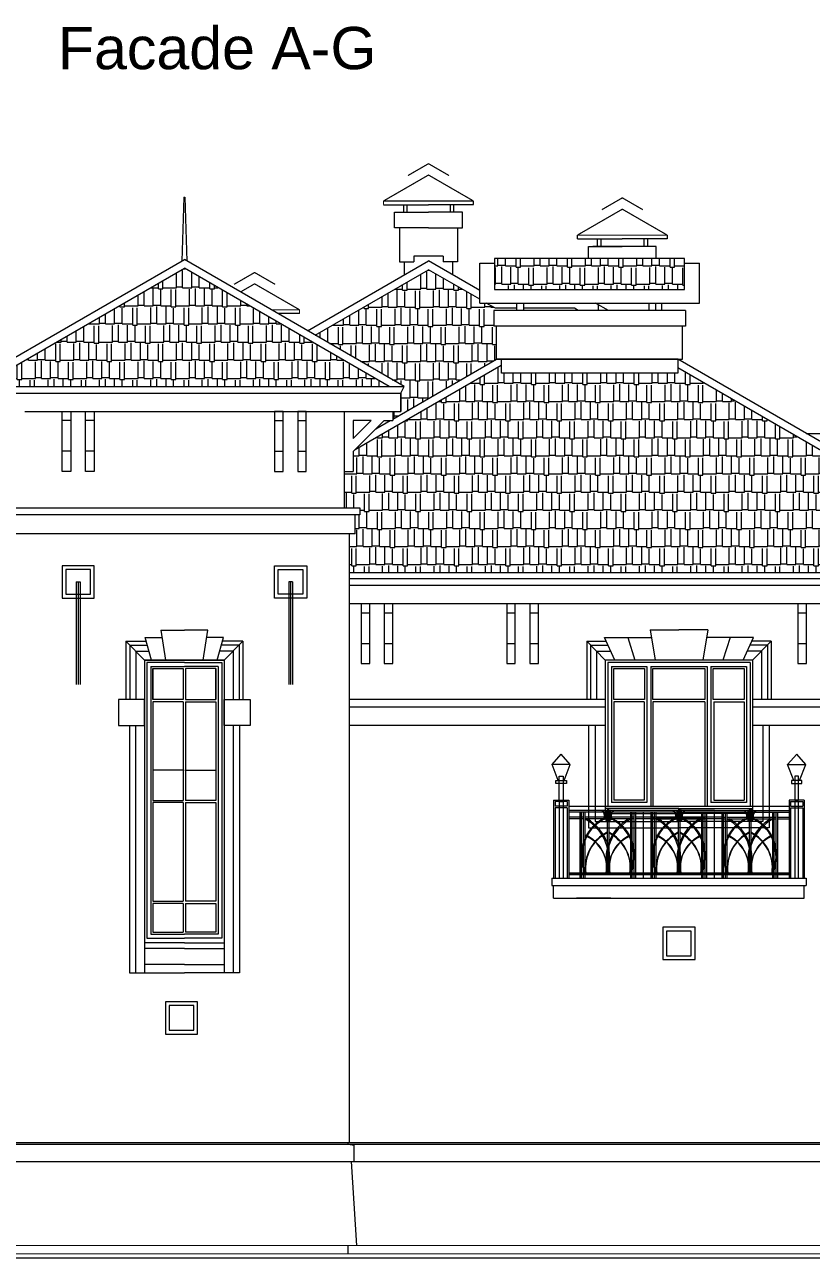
# Model space of a CAD drawing. Header units: millimetres. Extents: x 74752 to 193506, y -83124 to -13126.
# Drawn here: x 147233 to 157649, y -29685 to -13351 of the extents above; entities that cross this region are included whole.
import ezdxf

# ---------------------------------------------------------------- set-up
doc = ezdxf.new("R2010")
doc.units = ezdxf.units.MM
doc.layers.add('txt', color=250, linetype='Continuous')
doc.layers.add('wall', color=5, linetype='Continuous')
doc.styles.get("Standard").update_dxf_attribs({"font": 'arial.ttf'})

msp = doc.modelspace()

# ---------------------------------------------------------------- hatches: boundary and pattern name
at = {"layer": 'wall', "linetype": 'Continuous', "lineweight": 15, "ltscale": 0.13, "true_color": 0x8f9991}
h = msp.add_hatch(dxfattribs=at)
h.set_pattern_fill('AR-RSHKE', color=252, scale=20, style=0)
h.set_pattern_definition([(0, (-4104440.97, 860415.14), (510, 240), [120, -100, 140, -60, 180, -80]), (0, (-4104320.97, 860425.14), (510, 240), [100, -380, 80, -120]), (0, (-4104080.97, 860400.14), (510, 240), [60, -620]), (90, (-4104440.97, 860415.14), (-170, 240), [230, -730]), (90, (-4104320.97, 860415.14), (-170, 240), [225, -735]), (90, (-4104220.97, 860415.14), (-170, 240), [210, -750]), (90, (-4104080.97, 860400.14), (-170, 240), [230, -730]), (90, (-4104020.97, 860400.14), (-170, 240), [230, -730]), (90, (-4103840.97, 860415.14), (-170, 240), [220, -740])])
h.paths.add_polyline_path([(153453.1, -16856.2), (155969.1, -16856.2), (155969.1, -16445.4), (153453.1, -16445.4)])
h = msp.add_hatch(dxfattribs=at)
h.set_pattern_fill('AR-RSHKE', color=252, scale=20, style=0)
h.set_pattern_definition([(0, (-6969595.44, 1255166.4), (510, 240), [120, -100, 140, -60, 180, -80]), (0, (-6969475.44, 1255176.4), (510, 240), [100, -380, 80, -120]), (0, (-6969235.44, 1255151.4), (510, 240), [60, -620]), (90, (-6969595.44, 1255166.4), (-170, 240), [230, -730]), (90, (-6969475.44, 1255166.4), (-170, 240), [225, -735]), (90, (-6969375.44, 1255166.4), (-170, 240), [210, -750]), (90, (-6969235.44, 1255151.4), (-170, 240), [230, -730]), (90, (-6969175.44, 1255151.4), (-170, 240), [230, -730]), (90, (-6968995.44, 1255166.4), (-170, 240), [220, -740])])
h.paths.add_polyline_path([(149347.9, -16576.6), (148744.6, -16925), (146637.6, -18141.5), (152058.3, -18141.5)])
h = msp.add_hatch(dxfattribs=at)
h.set_pattern_fill('AR-RSHKE', color=252, scale=20, style=0)
h.set_pattern_definition([(0, (-6966363.35, 1255148.2), (510, 240), [120, -100, 140, -60, 180, -80]), (0, (-6966243.35, 1255158.2), (510, 240), [100, -380, 80, -120]), (0, (-6966003.35, 1255133.2), (510, 240), [60, -620]), (90, (-6966363.35, 1255148.2), (-170, 240), [230, -730]), (90, (-6966243.35, 1255148.2), (-170, 240), [225, -735]), (90, (-6966143.35, 1255148.2), (-170, 240), [210, -750]), (90, (-6966003.35, 1255133.2), (-170, 240), [230, -730]), (90, (-6965943.35, 1255133.2), (-170, 240), [230, -730]), (90, (-6965763.35, 1255148.2), (-170, 240), [220, -740])])
h.paths.add_polyline_path([(152580, -16594.8), (151976.7, -16943.2), (151079, -17461.5), (152256.8, -18141.5), (152213.2, -18231.3), (152213.2, -18471.3), (152107.7, -18471.8), (152107.7, -18572.1), (153479.4, -17780.2), (153479.4, -17344.1), (153443.2, -17344.1), (153443.2, -17135.5), (153461.5, -17103.8), (153345.7, -17036.9), (153259.3, -17036.9), (153259.3, -16987)])
h = msp.add_hatch(dxfattribs=at)
h.set_pattern_fill('AR-RSHKE', color=252, scale=20, style=0)
h.set_pattern_definition([(0, (-6961087.25, 1252700.38), (510, 240), [120, -100, 140, -60, 180, -80]), (0, (-6960967.25, 1252710.38), (510, 240), [100, -380, 80, -120]), (0, (-6960727.25, 1252685.38), (510, 240), [60, -620]), (90, (-6961087.25, 1252700.38), (-170, 240), [230, -730]), (90, (-6960967.25, 1252700.38), (-170, 240), [225, -735]), (90, (-6960867.25, 1252700.38), (-170, 240), [210, -750]), (90, (-6960727.25, 1252685.38), (-170, 240), [230, -730]), (90, (-6960667.25, 1252685.38), (-170, 240), [230, -730]), (90, (-6960487.25, 1252700.38), (-170, 240), [220, -740])])
h.paths.add_polyline_path([(155879.7, -17966.6), (153546.1, -17966.6), (153540.3, -17860.2), (151584.4, -18999.9), (151584.4, -19265.6), (151464.4, -19265.6), (151462.6, -19746.5), (151672.5, -19746.5), (151672.5, -19841.5), (151607.5, -19841.5), (151607.5, -20091.5), (151528.1, -20091.5), (151528.1, -20607.5), (160566.4, -20607.5), (155879.7, -17895.4)])

# ---------------------------------------------------------------- linework, layer by layer
at = {"layer": 'wall', "color": 250, "linetype": 'Continuous', "lineweight": 15, "ltscale": 0.13}
for p, q in [((149339, -15633.3, -48440.9), (149313.3, -16482.5, -48441.1)), ((149339, -15633.3, -48440.9), (149354.6, -15632.8, -48440.9)), ((149354.6, -15633.3, -48440.9), (149380.3, -16482.5, -48441.1)), ((151985, -15734.7, -51546.7), (152580, -15734.7, -51546.7)), ((152130, -16041.9, -51546.7), (152130, -15833.3, -51546.7)), ((152130, -15833.3, -51546.7), (152580, -15833.3, -51546.7)), ((152248.2, -15736, -51546.7), (152248.2, -15833.3, -51546.7)), ((152295, -15736, -51546.7), (152295, -15833.3, -51546.7)), ((153175, -15734.7, -51546.7), (152580, -15734.7, -51546.7)), ((153030, -15833.3, -51546.7), (152580, -15833.3, -51546.7)), ((152865, -15736, -51546.7), (152865, -15833.3, -51546.7)), ((152911.8, -15736, -51546.7), (152911.8, -15833.3, -51546.7)), ((153030, -16041.9, -51546.7), (153030, -15833.3, -51546.7)), ((152580, -16041.9, -51546.7), (152130, -16041.9, -51546.7)), ((152195, -16041.9, -51546.7), (152195, -16491.2, -51547.7)), ((152580, -16041.9, -51546.7), (153030, -16041.9, -51546.7)), ((152965, -16041.9, -51546.7), (152965, -16491.2, -51547.7)), ((154551.5, -16187.2, -51546.3), (155146.5, -16187.2, -51546.3)), ((154696.5, -16445.4, -51546.3), (154696.5, -16285.8, -51546.3)), ((154696.5, -16285.8, -51546.3), (155146.5, -16285.8, -51546.3)), ((155536, -16285.8, -51546.7), (154757, -16285.8, -51545.9)), ((154814.7, -16188.5, -51546.3), (154814.7, -16285.8, -51546.3)), ((154861.5, -16188.5, -51546.3), (154861.5, -16285.8, -51546.3)), ((155741.5, -16187.2, -51546.3), (155146.5, -16187.2, -51546.3)), ((155596.5, -16285.8, -51546.3), (155146.5, -16285.8, -51546.3)), ((155431.5, -16188.5, -51546.3), (155431.5, -16285.8, -51546.3)), ((155478.3, -16188.5, -51546.3), (155478.3, -16285.8, -51546.3)), ((155596.5, -16445.4, -51546.3), (155596.5, -16285.8, -51546.3)), ((146439, -18141.5, -48344.7), (149347.9, -16462, -48344.7)), ((152256.8, -18141.5, -48344.7), (149347.9, -16462, -48344.7)), ((150979.2, -17403.9, -51546.7), (152580, -16479.7, -51546.7)), ((152195, -16491.2, -51547.4), (152387.5, -16491.2, -51547.4)), ((152260, -16491.2, -51546.6), (152260, -16664.4, -51545.9)), ((152772.5, -16417.6, -51546.9), (152384, -16417.6, -51546.9)), ((152387.5, -16417.6, -51546.9), (152387.5, -16491.2, -51546.6)), ((153259.3, -16871.8, -51546.7), (152580, -16479.7, -51546.7)), ((152772.5, -16417.6, -51546.9), (152772.5, -16491.2, -51546.6)), ((152965, -16491.2, -51547.4), (152772.5, -16491.2, -51547.4)), ((152900, -16491.2, -51546.6), (152900, -16664.4, -51545.9)), ((155969.1, -16445.4, -51548.1), (153453.1, -16445.4, -51547.5)), ((155969.1, -16445.4, -51548.1), (153453.1, -16445.4, -51548.1)), ((153453.1, -16445.4, -51548.8), (153453.1, -16856.2, -51548.8)), ((155969.1, -16856.1, -51548.1), (155969.1, -16445.4, -51548.1)), ((146637.6, -18141.5, -48345.4), (149347.9, -16576.6, -48345.4)), ((152058.3, -18141.5, -48345.4), (149347.9, -16576.6, -48345.4)), ((151079, -17461.5, -51546.7), (152580, -16594.8, -51546.7)), ((153259.3, -16987, -51546.7), (152580, -16594.8, -51546.7)), ((153259.3, -17036.9, -51548.1), (153259.3, -16509.8, -51548.1)), ((153259.3, -16509.8, -51547.4), (153453.1, -16509.8, -51547.4)), ((155970.7, -16509.8, -51548.1), (156166.5, -16509.8, -51548.1)), ((156166.5, -17036.9, -51548.1), (156166.5, -16509.8, -51548.1)), ((153453.1, -16856.2, -51548.1), (155969.1, -16856.2, -51548.1)), ((155969.1, -16856.2, -51548.1), (155969.1, -16856.1, -51548.1)), ((153259.3, -17036.9, -51547.4), (156166.5, -17036.9, -51548.1)), ((153465.5, -17106.1, -51546.7), (153345.7, -17036.9, -51546.7)), ((155982.5, -17135.5, -51548.1), (153443.2, -17135.5, -51547.5)), ((153443.2, -17135.5, -51548.1), (153443.2, -17344.1, -51548.1)), ((153751.4, -17106.1, -51547.4), (153465.5, -17106.1, -51547.4)), ((153751.4, -17135.5, -51548.8), (153751.4, -17036.9, -51548.8)), ((153838.3, -17036.9, -51548.8), (153838.3, -17135.5, -51548.8)), ((154512.6, -17106.1, -51547.4), (153838.3, -17106.1, -51547.4)), ((154563.5, -17135.5, -48343.2), (154512.6, -17106.1, -48343.2)), ((154961.6, -17135.5, -48341.8), (154790.9, -17036.9, -48341.8)), ((154828.2, -17058.5, -54752.4), (154828.2, -17135.5, -54752.4)), ((155499.9, -17135.5, -51546.7), (155499.9, -17036.9, -51546.7)), ((155583.9, -17036.9, -51548.1), (155583.9, -17135.5, -51548.1)), ((155670.8, -17135.5, -51548.1), (155670.8, -17036.9, -51548.1)), ((155982.5, -17135.5, -51548.1), (155982.5, -17344.1, -51548.1)), ((150872.6, -17175.6, -51546.6), (150583.8, -17175.6, -51546.6)), ((150609.4, -17176.8, -51546.6), (150609.4, -17190.3, -51546.6)), ((155982.5, -17344.1, -51548.1), (153443.2, -17344.1, -51547.5)), ((153479.4, -17780.2, -51548.1), (153479.4, -17344.1, -51548.1)), ((155944.1, -17780.2, -51548.1), (155944.1, -17344.1, -51548.1)), ((152107.7, -18572.1, -48343.2), (153479.4, -17780.2, -48343.2)), ((155879.7, -17780.2, -51548.1), (153479.4, -17780.2, -51548.1)), ((153479.4, -17780.2, -51548.8), (155944.1, -17780.2, -51548.8)), ((153546.1, -17966.6, -51548.8), (153546.1, -17780.2, -51548.8)), ((160910.1, -20684.5, -48343.2), (155879.7, -17780.2, -48343.2)), ((155879.7, -17780.2, -51548.8), (155879.7, -17966.6, -51548.8)), ((151609.2, -18975.1, -48343.2), (153540.3, -17860.2, -48343.2)), ((155879.7, -17966.6, -51547.3), (153546.1, -17966.6, -51547.3)), ((160577.2, -20607.5, -48343.2), (155879.7, -17895.4, -48343.2)), ((146439, -18141.5, -48344.7), (152256.8, -18141.5, -48344.7)), ((146482.7, -18230.9, -48345.4), (152213.2, -18230.9, -48345.4)), ((152213, -18231.3, -48344.7), (152256.8, -18141.5, -48344.7)), ((152213.2, -18470.9, -48344.7), (152213.2, -18230.9, -48344.7)), ((152213.2, -18231.3, -48344.7), (152213.2, -18470.9, -48344.7)), ((147233.5, -18471.3, -48344.7), (152213.2, -18471.3, -48344.7)), ((147847.1, -18591.8, -48441.1), (147731.9, -18591.8, -48441.1)), ((148153.1, -18591.8, -48441.1), (148037.9, -18591.8, -48441.1)), ((150540.5, -18591.8, -48441.1), (150655.7, -18591.8, -48441.1)), ((150846.5, -18591.8, -48441.1), (150961.7, -18591.8, -48441.1)), ((151462.6, -18472, -48441.1), (151462.6, -18919.5, -48441.1)), ((151584.4, -18591.8, -48441.1), (151584.4, -18830.2, -48441.1)), ((151822.8, -18591.8, -48441.1), (151584.4, -18591.8, -48441.1)), ((151584.4, -18999.9, -48441.1), (151992.5, -18591.8, -48441.1)), ((151584.4, -18830.2, -48441.1), (151822.8, -18591.8, -48441.1)), ((151881.8, -18702.5, -48343.2), (152073.5, -18591.8, -48343.2)), ((151992.5, -18591.8, -48441.1), (152107.7, -18591.8, -48441.1)), ((152107.7, -18471.8, -48441.1), (152107.7, -18591.8, -48441.1)), ((157581.7, -18762.8, -51546.7), (159848.5, -18762.8, -51546.7)), ((151462.6, -18919.4, -48441.1), (151462.6, -19743.5, -48478.5)), ((147847.1, -18999.1, -48441.1), (147731.9, -18999.1, -48441.1)), ((148153.1, -18999.1, -48441.1), (148037.9, -18999.1, -48441.1)), ((150540.5, -18999.1, -48441.1), (150655.7, -18999.1, -48441.1)), ((150846.5, -18999.1, -48441.1), (150961.7, -18999.1, -48441.1)), ((151584.4, -18999.9, -48441.1), (151584.4, -19265.6, -48441.1)), ((151464.4, -19265.6, -48441.1), (151584.4, -19265.6, -48441.1)), ((147023.3, -19746.5, -48478.5), (151672.5, -19746.5, -48478.5)), ((151672.5, -19746.5, -48478.5), (151672.5, -19841.5, -48478.5)), ((151672.5, -19841.5, -48478.5), (147023.3, -19841.5, -48478.5)), ((151607.5, -20091.5, -48478.5), (151607.5, -19841.5, -48478.5)), ((151607.5, -20091.5, -48478.5), (147088.3, -20091.5, -48478.5)), ((151528.1, -20091.5, -48344.7), (151528.1, -28151.1, -48344.7)), ((147916.6, -20729.3, -48307.2), (147916.6, -22087.2, -48307.2)), ((147916.6, -20729.3, -48307.2), (147966.6, -20729.3, -48307.2)), ((147941.6, -20729.3, -48307.2), (147941.6, -22087.2, -48307.2)), ((147966.6, -20729.3, -48307.2), (147966.6, -22087.2, -48307.2)), ((150729.2, -20729.3, -48307.2), (150729.2, -22087.2, -48307.2)), ((150779.2, -20729.3, -48307.2), (150729.2, -20729.3, -48307.2)), ((150754.2, -20729.3, -48307.2), (150754.2, -22087.2, -48307.2)), ((150779.2, -20729.3, -48307.2), (150779.2, -22087.2, -48307.2)), ((160566.4, -20607.5, -51548.8), (151528.1, -20607.5, -51548.8)), ((160913, -20687.5, -51548.8), (151528.1, -20687.5, -51548.8)), ((160869.3, -20776.9, -51548.8), (151528.1, -20776.9, -51548.8)), ((160869.3, -21017.4, -51548.8), (151528.1, -21017.4, -51548.8)), ((151686.7, -21137.2, -51548.8), (151801.9, -21137.2, -51548.8)), ((151992.7, -21137.2, -51548.8), (152107.9, -21137.2, -51548.8)), ((153613.8, -21137.2, -51548.8), (153729, -21137.2, -51548.8)), ((153919.8, -21137.2, -51548.8), (154035, -21137.2, -51548.8)), ((157468, -21137.2, -51548.8), (157583.2, -21137.2, -51548.8)), ((149036.1, -21366.5, -48359.5), (149347.9, -21366.5, -48340.6)), ((149036.1, -21366.5, -48340.6), (149098.5, -21764.7, -48253.6)), ((149659.7, -21366.5, -48359.5), (149347.9, -21366.5, -48340.6)), ((149597.4, -21764.7, -48253.6), (149659.7, -21366.5, -48340.6)), ((155513.7, -21364.7, -51448.6), (155896.2, -21364.7, -51425.4)), ((155513.7, -21364.7, -51462.1), (155581.5, -21764.7, -51475)), ((156278.8, -21364.7, -51448.6), (155896.2, -21364.7, -51425.4)), ((156278.8, -21364.7, -51462.1), (156211, -21764.7, -51475)), ((148574, -21514.7, -47939.8), (148574, -22285.9, -47931.2)), ((148574, -21514.7, -47937.9), (148844.3, -21514.7, -47917.5)), ((148819.9, -21764.7, -47930), (148574, -21514.7, -47929.8)), ((148830.7, -21464.7, -47847.5), (149051.5, -21464.7, -47828.9)), ((148912.6, -21764.7, -47918.1), (148830.7, -21464.7, -47920.4)), ((149865.2, -21464.7, -47847.5), (149644.3, -21464.7, -47828.9)), ((149783.2, -21764.7, -47918.1), (149865.2, -21464.7, -47920.4)), ((150121.8, -21514.7, -47937.9), (149851.5, -21514.7, -47917.5)), ((149875.9, -21764.7, -47930), (150121.8, -21514.7, -47929.8)), ((150121.8, -21514.7, -47939.8), (150121.8, -22285.9, -47931.2)), ((151686.7, -21544.5, -51548.8), (151801.9, -21544.5, -51548.8)), ((151992.7, -21544.5, -51548.8), (152107.9, -21544.5, -51548.8)), ((153613.8, -21544.5, -51548.8), (153729, -21544.5, -51548.8)), ((153919.8, -21544.5, -51548.8), (154035, -21544.5, -51548.8)), ((154675.5, -21514.7, -51529.9), (154932.2, -21514.7, -51510.5)), ((154675.5, -21514.7, -51519.9), (154675.5, -22284.3, -51950)), ((154921.4, -21764.7, -51520), (154675.5, -21514.7, -51519.9)), ((154909.3, -21464.7, -51512.2), (155530.7, -21464.7, -51465.2)), ((155046.6, -21764.7, -51539.5), (154909.3, -21464.7, -51540.3)), ((155220, -21464.7, -51540.7), (155314.1, -21764.7, -51539.9)), ((156883.2, -21464.7, -51512.2), (156261.8, -21464.7, -51465.2)), ((156572.5, -21464.7, -51540.7), (156478.4, -21764.7, -51539.9)), ((156745.9, -21764.7, -51539.5), (156883.2, -21464.7, -51540.3)), ((157117, -21514.7, -51529.9), (156860.3, -21514.7, -51510.5)), ((156871.1, -21764.7, -51520), (157117, -21514.7, -51519.9)), ((157117, -21514.7, -51519.9), (157117, -22284.3, -51950)), ((157468, -21544.5, -51548.8), (157583.2, -21544.5, -51548.8)), ((148624, -21565.6, -47929.9), (148624, -22285.9, -47921.6)), ((148624, -21565.6, -47929.9), (148858.2, -21565.6, -47929.9)), ((148704, -21644.7, -47930), (148879.8, -21644.7, -47916.7)), ((148704, -21644.7, -47930), (148704, -22285.9, -47930)), ((149991.8, -21644.7, -47930), (149816, -21644.7, -47916.7)), ((150071.8, -21565.6, -47929.9), (149837.6, -21565.6, -47929.9)), ((149991.8, -21644.7, -47930), (149991.8, -22285.9, -47930)), ((150071.8, -21565.6, -47929.9), (150071.8, -22285.9, -47921.6)), ((154725.5, -21565.6, -51519.9), (154955.4, -21565.6, -51519.9)), ((154725.5, -21565.6, -51520), (154725.5, -22284.3, -51950)), ((154805.5, -21644.7, -51520), (154991.7, -21644.7, -51506)), ((154805.5, -21644.7, -51520), (154805.5, -22284.3, -51949.8)), ((156987, -21644.7, -51520), (156800.8, -21644.7, -51506)), ((157067, -21565.6, -51519.9), (156837.1, -21565.6, -51519.9)), ((156987, -21644.7, -51520), (156987, -22284.3, -51949.8)), ((157067, -21565.6, -51520), (157067, -22284.3, -51950)), ((148819.9, -21764.7, -47912.3), (148819.9, -25904.4, -47903.8)), ((149347.9, -21764.7, -47912.3), (148819.9, -21764.7, -47912.3)), ((148819.9, -21764.7, -47912.3), (148819.9, -25904.4, -47903.8)), ((148819.9, -21764.7, -47930), (149347.9, -21764.7, -47930)), ((148819.9, -21764.7, -47912.3), (148819.9, -25904.4, -47903.8)), ((149347.9, -21797.7, -47914.9), (148852.9, -21797.7, -47930)), ((148852.9, -21797.7, -47930), (148852.9, -25443.7, -47912.1)), ((148901.7, -21846.7, -47930), (149347.9, -21846.7, -47915.6)), ((148901.7, -21846.7, -47930), (148901.7, -25394.5, -47911.6)), ((148931.7, -21876.6, -48295.8), (148931.7, -22285.9, -48173.7)), ((148931.7, -21876.6, -48295.8), (149332.9, -21876.6, -48295.8)), ((149332.9, -21876.6, -48265.1), (149332.9, -22285.9, -48507.1)), ((149347.9, -21764.7, -47912.3), (149875.9, -21764.7, -47912.3)), ((149875.9, -21764.7, -47930), (149347.9, -21764.7, -47930)), ((149347.9, -21797.7, -47914.9), (149842.9, -21797.7, -47930)), ((149794.2, -21846.7, -47930), (149347.9, -21846.7, -47915.6)), ((149362.9, -21876.6, -48265.1), (149362.9, -22285.9, -48507.1)), ((149764.1, -21876.6, -48295.8), (149362.9, -21876.6, -48295.8)), ((149764.1, -21876.6, -48295.8), (149764.1, -22285.9, -48173.7)), ((149794.2, -21846.7, -47930), (149794.2, -25394.5, -47911.6)), ((149842.9, -21797.7, -47930), (149842.9, -25443.7, -47912.1)), ((149875.9, -21764.7, -47912.3), (149875.9, -25904.4, -47903.8)), ((149875.9, -21764.7, -47912.3), (149875.9, -25904.4, -47903.8)), ((149875.9, -21764.7, -47912.3), (149875.9, -25904.4, -47903.8)), ((154921.1, -21764.7, -51577.6), (154921.1, -23794.6, -51584.8)), ((156871.1, -21764.7, -51520), (154921.1, -21764.7, -51577.6)), ((156838.1, -21797.7, -51520), (154954.1, -21797.7, -51577.6)), ((154954.1, -21797.7, -51577.6), (154954.1, -23699.7, -51568.3)), ((155002.9, -21846.7, -51577.6), (155472.2, -21846.7, -51562.5)), ((155002.9, -21846.7, -51577.6), (155002.9, -23650.7, -51568.3)), ((155472.2, -21846.7, -51467.4), (155472.2, -23650.7, -52866.7)), ((155522.2, -21846.7, -51560.9), (156270.3, -21846.7, -51536.8)), ((155522.2, -21846.7, -51467.4), (155522.2, -23702.3, -52906.7)), ((156270.3, -21846.7, -51366.3), (156270.3, -23702.3, -52805.6)), ((156320.3, -21846.7, -51366.3), (156320.3, -23650.7, -52765.6)), ((156320.3, -21846.7, -51535.2), (156789.3, -21846.7, -51520)), ((156789.3, -21846.7, -51520), (156789.3, -23650.7, -51510.7)), ((156838.1, -21797.7, -51520), (156838.1, -23699.7, -51510.7)), ((156838.1, -21797.7, -51520), (156838.1, -23699.7, -51510.7)), ((156871.1, -21764.7, -51520), (156871.1, -23794.6, -51527.2)), ((149332.9, -22285.9, -48172), (148931.7, -22285.9, -48172)), ((148931.7, -22316.3, -48164.6), (148931.7, -23620.9, -47775.3)), ((149332.9, -22316.3, -48172), (148931.7, -22316.3, -48172)), ((149332.9, -22316.3, -48525.1), (149332.9, -23620.9, -49296.5)), ((149362.9, -22285.9, -48172), (149764.1, -22285.9, -48172)), ((149362.9, -22316.3, -48172), (149764.1, -22316.3, -48172)), ((149362.9, -22316.3, -48525.1), (149362.9, -23620.9, -49296.5)), ((149764.1, -22316.3, -48164.6), (149764.1, -23620.9, -47775.3)), ((154921.1, -22285.9, -51912.6), (151528.1, -22285.9, -51912.6)), ((155032.8, -22314.6, -51723.1), (155032.8, -23619.2, -51333.7)), ((155434, -22314.6, -51730.4), (155032.8, -22314.6, -51730.4)), ((155434, -22314.6, -52083.5), (155434, -23619.2, -52855)), ((155552.1, -22314.6, -51612.8), (155552.1, -23702.3, -51198.7)), ((156240.4, -22314.6, -51833.3), (155552.1, -22314.6, -51620.2)), ((156240.4, -22314.6, -52186.4), (156240.4, -23702.3, -53007)), ((156358.5, -22314.6, -51730.4), (156759.7, -22314.6, -51730.4)), ((156358.5, -22314.6, -52083.5), (156358.5, -23619.2, -52855)), ((156759.7, -22314.6, -51723.1), (156759.7, -23619.2, -51333.7)), ((160329.4, -22285.9, -51912.6), (156871.1, -22285.9, -51912.6)), ((151528.1, -22380.9, -51912.6), (154921.1, -22380.9, -51912.6)), ((156871.1, -22380.9, -51912.6), (160329.4, -22380.9, -51912.6)), ((148542.5, -22630.9, -48367.1), (148819.9, -22630.9, -48367.1)), ((148619.9, -22630.9, -47922), (148619.9, -25904.4, -47885.4)), ((148699.9, -22630.9, -47922.5), (148699.9, -25904.4, -47884.9)), ((150153.3, -22630.9, -48367.1), (149875.9, -22630.9, -48367.1)), ((149995.9, -22630.9, -47922.5), (149995.9, -25904.4, -47884.9)), ((150075.9, -22630.9, -47922), (150075.9, -25904.4, -47885.4)), ((154921.1, -22630.9, -51912.6), (151528.1, -22630.9, -51912.6)), ((154700.7, -22630.9, -51262.3), (154700.7, -23985.8, -51265.4)), ((154785.1, -22630.9, -51205.6), (154785.1, -23901.4, -51210.2)), ((160264.4, -22630.9, -51912.6), (156871.1, -22630.9, -51912.6)), ((157007.4, -22630.9, -51205.6), (157007.4, -23901.4, -51210.2)), ((157091.8, -22630.9, -51262.3), (157091.8, -23985.8, -51265.4)), ((154218.5, -23145.5, -48604.6), (154337.7, -23008, -48604.6)), ((154456.9, -23145.5, -48604.6), (154337.7, -23008, -48604.6)), ((157335.5, -23145.5, -48604.6), (157454.8, -23008, -48604.6)), ((157574, -23145.5, -48604.6), (157454.8, -23008, -48604.6)), ((154298.4, -23357.9, -48604.6), (154218.5, -23145.5, -48604.6)), ((154456.9, -23145.5, -48604.6), (154218.5, -23145.5, -48604.6)), ((154376.1, -23357.9, -48604.6), (154456.9, -23145.5, -48604.6)), ((157416.4, -23357.9, -48604.6), (157335.5, -23145.5, -48604.6)), ((157335.5, -23145.5, -48604.6), (157574, -23145.5, -48604.6)), ((157494.1, -23357.9, -48604.6), (157574, -23145.5, -48604.6)), ((149341.1, -23221.9, -47254.8), (148931.7, -23221.9, -47254.8)), ((149354.8, -23221.9, -47254.8), (149764.1, -23221.9, -47254.8)), ((148931.7, -23650.7, -47766.3), (148931.7, -24955.3, -47377)), ((149332.9, -23650.7, -46696.7), (148931.7, -23650.7, -46696.7)), ((149332.9, -23650.7, -49314.2), (149332.9, -24955.3, -50085.6)), ((149362.9, -23650.7, -49314.2), (149362.9, -24955.3, -50085.6)), ((149362.9, -23650.7, -46696.7), (149764.1, -23650.7, -46696.7)), ((149764.1, -23650.7, -47766.3), (149764.1, -24955.3, -47377)), ((154237.3, -23618.3, -48604.6), (154237.3, -24652.9, -48604.6)), ((154237.3, -23618.3, -48604.6), (154437.3, -23618.3, -48604.6)), ((154257.3, -23638.3, -48604.6), (154257.3, -23698.3, -48604.6)), ((154417.3, -23638.3, -48604.6), (154257.3, -23638.3, -48604.6)), ((154417.3, -23638.3, -48604.6), (154409.3, -23638.3, -48604.6)), ((154416.9, -23618.3, -48604.6), (154437.3, -23618.3, -48604.6)), ((154417.3, -23638.3, -48604.6), (154417.3, -23698.3, -48604.6)), ((154437.3, -23618.3, -48604.6), (154437.3, -23783.4, -48604.6)), ((154437.3, -23618.3, -48604.6), (154437.3, -24652.9, -48604.6)), ((155472.2, -23650.7, -51553.2), (155002.9, -23650.7, -51568.3)), ((155434, -23619.2, -52855), (155032.8, -23619.2, -51333.7)), ((156789.3, -23650.7, -51510.7), (156320.3, -23650.7, -51525.8)), ((156358.5, -23619.2, -52855), (156759.7, -23619.2, -51333.7)), ((157355.2, -23618.3, -48604.6), (157355.2, -23783.4, -48604.6)), ((157355.2, -23618.3, -48604.6), (157355.2, -24652.9, -48604.6)), ((157555.2, -23618.3, -48604.6), (157355.2, -23618.3, -48604.6)), ((157375.6, -23618.3, -48604.6), (157355.2, -23618.3, -48604.6)), ((157375.2, -23638.3, -48604.6), (157375.2, -23698.3, -48604.6)), ((157375.2, -23638.3, -48604.6), (157383.2, -23638.3, -48604.6)), ((157375.2, -23638.3, -48604.6), (157535.2, -23638.3, -48604.6)), ((157535.2, -23638.3, -48604.6), (157535.2, -23698.3, -48604.6)), ((157555.2, -23618.3, -48604.6), (157555.2, -24652.9, -48604.6)), ((154417.3, -23698.3, -48604.6), (154257.3, -23698.3, -48604.6)), ((154417.3, -23718.3, -48604.6), (154257.3, -23718.3, -48604.6)), ((154257.3, -23718.3, -48604.6), (154257.3, -24652.9, -48604.6)), ((154417.3, -23718.3, -48604.6), (154417.3, -24652.9, -48604.6)), ((157355.2, -23702.3, -51820.7), (154437.3, -23702.3, -51820.7)), ((156366.4, -23755.5, -51820.7), (154437.3, -23755.5, -51820.7)), ((156366.4, -23775.5, -51820.7), (154437.3, -23775.5, -51820.7)), ((154587.3, -23845.4, -51808.4), (154437.3, -23845.4, -51808.4)), ((154587.3, -24652.9, -51808.4), (154587.3, -23775.5, -51808.4)), ((154607.3, -24652.9, -51808.4), (154607.3, -23775.5, -51808.4)), ((154633.4, -23845.4, -51808.4), (154607.3, -23845.4, -51808.4)), ((154633.4, -24652.9, -51808.4), (154633.4, -23775.5, -51808.4)), ((154653.4, -24652.9, -51808.4), (154653.4, -23775.5, -51808.4)), ((155258.6, -23845.4, -51808.4), (154653.4, -23845.4, -51808.4)), ((154889.4, -23761.2, -51808.4), (154881.1, -23766.8, -51808.4)), ((155896.2, -23729.6, -51176.1), (154921.1, -23729.6, -51176.1)), ((154921.1, -23794.6, -51176.1), (155891, -23794.6, -51176.1)), ((154922.8, -23837.6, -51808.4), (154926.6, -23837.6, -51808.4)), ((154923.7, -23827.6, -51808.4), (154926.6, -23827.6, -51808.4)), ((154926.6, -23750.1, -51808.4), (154926.6, -23887.6, -51808.4)), ((154926.6, -23750.1, -51808.4), (154936.6, -23750.1, -51808.4)), ((154936.6, -23750.1, -51808.4), (154936.6, -23887.6, -51808.4)), ((154950.7, -23827.6, -51808.4), (154936.6, -23827.6, -51808.4)), ((154950.7, -23837.6, -51808.4), (154936.6, -23837.6, -51808.4)), ((154950.7, -23732.3, -51808.4), (154950.7, -23897.6, -51808.4)), ((154960.7, -23732.3, -51808.4), (154950.7, -23732.3, -51808.4)), ((154960.7, -23732.3, -51808.4), (154960.7, -23897.6, -51808.4)), ((154974.7, -23827.6, -51808.4), (154960.7, -23827.6, -51808.4)), ((154974.7, -23837.6, -51808.4), (154960.7, -23837.6, -51808.4)), ((154974.7, -23750.1, -51808.4), (154974.7, -23887.6, -51808.4)), ((154984.7, -23750.1, -51808.4), (154974.7, -23750.1, -51808.4)), ((154984.7, -23750.1, -51808.4), (154984.7, -23887.6, -51808.4)), ((154987.7, -23827.6, -51808.4), (154984.7, -23827.6, -51808.4)), ((154988.6, -23837.6, -51808.4), (154984.7, -23837.6, -51808.4)), ((155258.6, -23845.4, -51808.4), (154999.2, -23845.4, -51808.4)), ((155022, -23761.2, -51808.4), (155030.3, -23766.8, -51808.4)), ((155258.6, -24652.9, -51808.4), (155258.6, -23775.5, -51808.4)), ((155278.6, -24652.9, -51808.4), (155278.6, -23775.5, -51808.4)), ((155304.7, -23845.4, -51808.4), (155278.6, -23845.4, -51808.4)), ((155304.7, -23845.4, -51808.4), (155278.6, -23845.4, -51808.4)), ((155304.7, -24652.9, -51808.4), (155304.7, -23775.5, -51808.4)), ((155324.7, -24652.9, -51808.4), (155324.7, -23775.5, -51808.4)), ((156467.7, -23845.4, -51808.4), (155324.7, -23845.4, -51808.4)), ((155424.7, -24652.9, -51820.7), (155424.7, -23785.4, -51820.7)), ((155527.2, -24652.9, -51820.7), (155527.2, -23775.5, -51820.7)), ((155547.2, -24652.9, -51820.7), (155547.2, -23775.5, -51820.7)), ((155547.2, -23845.4, -51820.7), (155573.4, -23845.4, -51820.7)), ((155547.2, -23845.4, -51820.7), (155573.4, -23845.4, -51820.7)), ((155573.4, -24652.9, -51820.7), (155573.4, -23775.5, -51820.7)), ((155593.4, -24652.9, -51820.7), (155593.4, -23775.5, -51820.7)), ((155593.4, -23845.4, -51820.7), (156198.5, -23845.4, -51820.7)), ((155593.4, -23845.4, -51820.7), (155852.8, -23845.4, -51820.7)), ((155830, -23761.2, -51820.7), (155821.6, -23766.8, -51820.7)), ((155863.3, -23837.6, -51820.7), (155867.2, -23837.6, -51820.7)), ((155864.2, -23827.6, -51820.7), (155867.2, -23827.6, -51820.7)), ((155867.2, -23750.1, -51820.7), (155867.2, -23887.6, -51820.7)), ((155867.2, -23750.1, -51820.7), (155877.2, -23750.1, -51820.7)), ((155877.2, -23750.1, -51820.7), (155877.2, -23887.6, -51820.7)), ((155877.2, -23827.6, -51820.7), (155891.2, -23827.6, -51820.7)), ((155877.2, -23837.6, -51820.7), (155891.2, -23837.6, -51820.7)), ((155891.2, -23732.3, -51820.7), (155891.2, -23897.6, -51820.7)), ((155891.2, -23732.3, -51820.7), (155901.2, -23732.3, -51820.7)), ((155896.2, -23729.6, -51176.1), (156871.4, -23729.6, -51176.1)), ((155901.2, -23732.3, -51820.7), (155901.2, -23897.6, -51820.7)), ((155901.2, -23827.6, -51820.7), (155915.3, -23827.6, -51820.7)), ((155901.2, -23837.6, -51820.7), (155915.3, -23837.6, -51820.7)), ((156871.4, -23794.6, -51176.1), (155901.5, -23794.6, -51176.1)), ((155915.3, -23750.1, -51820.7), (155915.3, -23887.6, -51820.7)), ((155925.3, -23750.1, -51820.7), (155915.3, -23750.1, -51820.7)), ((155925.3, -23750.1, -51820.7), (155925.3, -23887.6, -51820.7)), ((155928.3, -23827.6, -51820.7), (155925.3, -23827.6, -51820.7)), ((155929.2, -23837.6, -51820.7), (155925.3, -23837.6, -51820.7)), ((155962.5, -23761.2, -51820.7), (155970.8, -23766.8, -51820.7)), ((156198.5, -24652.9, -51820.7), (156198.5, -23775.5, -51820.7)), ((156218.5, -24652.9, -51820.7), (156218.5, -23775.5, -51820.7)), ((156218.5, -23845.4, -51820.7), (156244.7, -23845.4, -51820.7)), ((156244.7, -24652.9, -51820.7), (156244.7, -23775.5, -51820.7)), ((156264.7, -24652.9, -51820.7), (156264.7, -23775.5, -51820.7)), ((156365.3, -24652.9, -51808.4), (156365.3, -23785.4, -51808.4)), ((156366.4, -23755.5, -51820.7), (157355.2, -23755.5, -51820.7)), ((156366.4, -23775.5, -51820.7), (157355.2, -23775.5, -51820.7)), ((156467.7, -24652.9, -51808.4), (156467.7, -23775.5, -51808.4)), ((156487.7, -24652.9, -51808.4), (156487.7, -23775.5, -51808.4)), ((156487.7, -23845.4, -51808.4), (156513.9, -23845.4, -51808.4)), ((156487.7, -23845.4, -51808.4), (156513.9, -23845.4, -51808.4)), ((156513.9, -24652.9, -51808.4), (156513.9, -23775.5, -51808.4)), ((156533.9, -24652.9, -51808.4), (156533.9, -23775.5, -51808.4)), ((156533.9, -23845.4, -51808.4), (157139, -23845.4, -51808.4)), ((156533.9, -23845.4, -51808.4), (156793.3, -23845.4, -51808.4)), ((156770.5, -23761.2, -51808.4), (156762.2, -23766.8, -51808.4)), ((156803.9, -23837.6, -51808.4), (156807.7, -23837.6, -51808.4)), ((156804.8, -23827.6, -51808.4), (156807.7, -23827.6, -51808.4)), ((156807.7, -23750.1, -51808.4), (156807.7, -23887.6, -51808.4)), ((156807.7, -23750.1, -51808.4), (156817.7, -23750.1, -51808.4)), ((156817.7, -23750.1, -51808.4), (156817.7, -23887.6, -51808.4)), ((156817.7, -23827.6, -51808.4), (156831.8, -23827.6, -51808.4)), ((156817.7, -23837.6, -51808.4), (156831.8, -23837.6, -51808.4)), ((156831.8, -23732.3, -51808.4), (156831.8, -23897.6, -51808.4)), ((156831.8, -23732.3, -51808.4), (156841.8, -23732.3, -51808.4)), ((156841.8, -23732.3, -51808.4), (156841.8, -23897.6, -51808.4)), ((156841.8, -23827.6, -51808.4), (156855.8, -23827.6, -51808.4)), ((156841.8, -23837.6, -51808.4), (156855.8, -23837.6, -51808.4)), ((156855.8, -23750.1, -51808.4), (156855.8, -23887.6, -51808.4)), ((156865.8, -23750.1, -51808.4), (156855.8, -23750.1, -51808.4)), ((156865.8, -23750.1, -51808.4), (156865.8, -23887.6, -51808.4)), ((156868.8, -23827.6, -51808.4), (156865.8, -23827.6, -51808.4)), ((156869.7, -23837.6, -51808.4), (156865.8, -23837.6, -51808.4)), ((156903.1, -23761.2, -51808.4), (156911.4, -23766.8, -51808.4)), ((157139, -24652.9, -51808.4), (157139, -23775.5, -51808.4)), ((157159, -24652.9, -51808.4), (157159, -23775.5, -51808.4)), ((157159, -23845.4, -51808.4), (157185.2, -23845.4, -51808.4)), ((157185.2, -24652.9, -51808.4), (157185.2, -23775.5, -51808.4)), ((157205.2, -24652.9, -51808.4), (157205.2, -23775.5, -51808.4)), ((157205.2, -23845.4, -51808.4), (157355.2, -23845.4, -51808.4)), ((157375.2, -23698.3, -48604.6), (157535.2, -23698.3, -48604.6)), ((157375.2, -23718.3, -48604.6), (157535.2, -23718.3, -48604.6)), ((157375.2, -23718.3, -48604.6), (157375.2, -24652.9, -48604.6)), ((157535.2, -23718.3, -48604.6), (157535.2, -24652.9, -48604.6)), ((154587.3, -23865.4, -51808.4), (154437.3, -23865.4, -51808.4)), ((154633.4, -23865.4, -51808.4), (154607.3, -23865.4, -51808.4)), ((155258.6, -23865.4, -51808.4), (154653.4, -23865.4, -51808.4)), ((154700.7, -23985.8, -51202.4), (155896.2, -23985.8, -51202.4)), ((154785.1, -23901.4, -51202.4), (155896.2, -23901.4, -51202.4)), ((154899.5, -23865.4, -51808.4), (154974.9, -23865.4, -51808.4)), ((154911.1, -23873.6, -51808.4), (154901.2, -23872, -51808.4)), ((154915.1, -23865.4, -51808.4), (154926.6, -23865.4, -51808.4)), ((154926.6, -23865.4, -51808.4), (154915.1, -23865.4, -51808.4)), ((154926.6, -23887.6, -51808.4), (154936.6, -23887.6, -51808.4)), ((154950.7, -23865.4, -51808.4), (154936.6, -23865.4, -51808.4)), ((154950.7, -23865.4, -51808.4), (154936.6, -23865.4, -51808.4)), ((154946, -23865.4, -51808.4), (154946, -24583.6, -51808.4)), ((154960.7, -23897.6, -51808.4), (154950.7, -23897.6, -51808.4)), ((154974.7, -23865.4, -51808.4), (154960.7, -23865.4, -51808.4)), ((154974.7, -23865.4, -51808.4), (154960.7, -23865.4, -51808.4)), ((154966, -23865.4, -51808.4), (154966, -24583.6, -51808.4)), ((154984.7, -23887.6, -51808.4), (154974.7, -23887.6, -51808.4)), ((154996.3, -23865.4, -51808.4), (154984.7, -23865.4, -51808.4)), ((154996.3, -23865.4, -51808.4), (154984.7, -23865.4, -51808.4)), ((155000.3, -23873.6, -51808.4), (155010.1, -23872, -51808.4)), ((155258.6, -23865.4, -51808.4), (155006.7, -23865.4, -51808.4)), ((155258.6, -23865.4, -51808.4), (155155.9, -23865.4, -51808.4)), ((155304.7, -23865.4, -51808.4), (155278.6, -23865.4, -51808.4)), ((155304.7, -23865.4, -51808.4), (155278.6, -23865.4, -51808.4)), ((156467.7, -23865.4, -51808.4), (155324.7, -23865.4, -51808.4)), ((155547.2, -23865.4, -51820.7), (155573.4, -23865.4, -51820.7)), ((155547.2, -23865.4, -51820.7), (155573.4, -23865.4, -51820.7)), ((155593.4, -23865.4, -51820.7), (156198.5, -23865.4, -51820.7)), ((155593.4, -23865.4, -51820.7), (155845.2, -23865.4, -51820.7)), ((155593.4, -23865.4, -51820.7), (155696, -23865.4, -51820.7)), ((155851.7, -23873.6, -51820.7), (155841.8, -23872, -51820.7)), ((155855.6, -23865.4, -51820.7), (155867.2, -23865.4, -51820.7)), ((155855.6, -23865.4, -51820.7), (155867.2, -23865.4, -51820.7)), ((155867.2, -23887.6, -51820.7), (155877.2, -23887.6, -51820.7)), ((155952.4, -23865.4, -51820.7), (155877.1, -23865.4, -51820.7)), ((155877.2, -23865.4, -51820.7), (155891.2, -23865.4, -51820.7)), ((155877.2, -23865.4, -51820.7), (155891.2, -23865.4, -51820.7)), ((155885.9, -23865.4, -51820.7), (155885.9, -24583.6, -51820.7)), ((155891.2, -23897.6, -51820.7), (155901.2, -23897.6, -51820.7)), ((157007.4, -23901.4, -51202.4), (155896.2, -23901.4, -51202.4)), ((157091.8, -23985.8, -51202.4), (155896.2, -23985.8, -51202.4)), ((155901.2, -23865.4, -51820.7), (155915.3, -23865.4, -51820.7)), ((155901.2, -23865.4, -51820.7), (155915.3, -23865.4, -51820.7)), ((155905.9, -23865.4, -51820.7), (155905.9, -24583.6, -51820.7)), ((155925.3, -23887.6, -51820.7), (155915.3, -23887.6, -51820.7)), ((155936.9, -23865.4, -51820.7), (155925.3, -23865.4, -51820.7)), ((155925.3, -23865.4, -51820.7), (155936.9, -23865.4, -51820.7)), ((155940.8, -23873.6, -51820.7), (155950.7, -23872, -51820.7)), ((156218.5, -23865.4, -51820.7), (156244.7, -23865.4, -51820.7)), ((156487.7, -23865.4, -51808.4), (156513.9, -23865.4, -51808.4)), ((156487.7, -23865.4, -51808.4), (156513.9, -23865.4, -51808.4)), ((156533.9, -23865.4, -51808.4), (157139, -23865.4, -51808.4)), ((156533.9, -23865.4, -51808.4), (156785.7, -23865.4, -51808.4)), ((156533.9, -23865.4, -51808.4), (156636.5, -23865.4, -51808.4)), ((156792.2, -23873.6, -51808.4), (156782.4, -23872, -51808.4)), ((156796.2, -23865.4, -51808.4), (156807.7, -23865.4, -51808.4)), ((156796.2, -23865.4, -51808.4), (156807.7, -23865.4, -51808.4)), ((156807.7, -23887.6, -51808.4), (156817.7, -23887.6, -51808.4)), ((156893, -23865.4, -51808.4), (156817.6, -23865.4, -51808.4)), ((156817.7, -23865.4, -51808.4), (156831.8, -23865.4, -51808.4)), ((156817.7, -23865.4, -51808.4), (156831.8, -23865.4, -51808.4)), ((156826.5, -23865.4, -51808.4), (156826.5, -24583.6, -51808.4)), ((156831.8, -23897.6, -51808.4), (156841.8, -23897.6, -51808.4)), ((156841.8, -23865.4, -51808.4), (156855.8, -23865.4, -51808.4)), ((156841.8, -23865.4, -51808.4), (156855.8, -23865.4, -51808.4)), ((156846.5, -23865.4, -51808.4), (156846.5, -24583.6, -51808.4)), ((156865.8, -23887.6, -51808.4), (156855.8, -23887.6, -51808.4)), ((156877.4, -23865.4, -51808.4), (156865.8, -23865.4, -51808.4)), ((156865.8, -23865.4, -51808.4), (156877.4, -23865.4, -51808.4)), ((156881.4, -23873.6, -51808.4), (156891.2, -23872, -51808.4)), ((157159, -23865.4, -51808.4), (157185.2, -23865.4, -51808.4)), ((157205.2, -23865.4, -51808.4), (157355.2, -23865.4, -51808.4)), ((154213.7, -24652.9, -48604.6), (154213.7, -24747.9, -48604.6)), ((154213.7, -24652.9, -48604.6), (157578.8, -24652.9, -48604.6)), ((156366.4, -24583.6, -51808.4), (154437.3, -24583.6, -51808.4)), ((154437.3, -24583.6, -51808.4), (156366.4, -24583.6, -51808.4)), ((156366.4, -24603.6, -51808.4), (154437.3, -24603.6, -51808.4)), ((154437.3, -24603.6, -51808.4), (156366.4, -24603.6, -51808.4)), ((156366.4, -24583.6, -51808.4), (157355.2, -24583.6, -51808.4)), ((157355.2, -24583.6, -51808.4), (156366.4, -24583.6, -51808.4)), ((156366.4, -24603.6, -51808.4), (157355.2, -24603.6, -51808.4)), ((157355.2, -24603.6, -51808.4), (156366.4, -24603.6, -51808.4)), ((157578.8, -24652.9, -48604.6), (157578.8, -24747.9, -48604.6)), ((154213.7, -24747.9, -48604.6), (157578.8, -24747.9, -48604.6)), ((154237.3, -24918, -48603.9), (154237.3, -24747.9, -48604.6)), ((157555.2, -24918, -48603.9), (157555.2, -24747.9, -48604.6)), ((148931.7, -24985.2, -47368.1), (148931.7, -25364.6, -47254.8)), ((149332.9, -24985.2, -44868.2), (148931.7, -24985.2, -44868.2)), ((149332.9, -24985.2, -50103.3), (149332.9, -25364.6, -50327.6)), ((149362.9, -24985.2, -50103.3), (149362.9, -25364.6, -50327.6)), ((149362.9, -24985.2, -44868.2), (149764.1, -24985.2, -44868.2)), ((149764.1, -24985.2, -47368.1), (149764.1, -25364.6, -47254.8)), ((154237.3, -24918, -45398.5), (157555.2, -24918, -45147.7)), ((154995.5, -24918, -51822.2), (154539.3, -24918, -51822.2)), ((148852.9, -25443.7, -47398.3), (149347.9, -25443.7, -47411.6)), ((148902.1, -25394.6, -47339.1), (149347.9, -25394.6, -47351.7)), ((148902.1, -25394.7, -47398.3), (149347.9, -25394.7, -47410.9)), ((148931.7, -25364.6, -47254.8), (149332.9, -25364.6, -47254.8)), ((149793.7, -25394.6, -47339.1), (149347.9, -25394.6, -47351.7)), ((149793.7, -25394.7, -47398.3), (149347.9, -25394.7, -47410.9)), ((149842.9, -25443.7, -47398.3), (149347.9, -25443.7, -47411.6)), ((149764.1, -25364.6, -47254.8), (149362.9, -25364.6, -47254.8)), ((149347.9, -25506.7, -47412), (148820.3, -25506.7, -47398.3)), ((149347.9, -25581.7, -47412), (148820.3, -25581.7, -47398.3)), ((149347.9, -25506.7, -47412), (149875.5, -25506.7, -47398.3)), ((149347.9, -25581.7, -47412), (149875.5, -25581.7, -47398.3)), ((149347.9, -25795.8, -47404.2), (148820.3, -25795.8, -47398.7)), ((149347.9, -25795.8, -47404.2), (149875.5, -25795.8, -47398.7)), ((148619.9, -25904.4, -47217.3), (149347.9, -25904.4, -47217.3)), ((150075.9, -25904.4, -47217.3), (149347.9, -25904.4, -47217.3)), ((141077.6, -28151.1, -51546.7), (160254.7, -28151.1, -51546.7)), ((141087.3, -28171.1, -51546.7), (160254.7, -28171.1, -51546.7)), ((151518.5, -28171.1, -45143.4), (151518.5, -28151.1, -45143.4)), ((151518.5, -28171.1, -48349.6), (151518.5, -28151.1, -48349.6)), ((151518.5, -28171.1, -45143.4), (151598.1, -28188.4, -45143.4)), ((151518.5, -28171.1, -48349.6), (151598.1, -28188.4, -48349.6)), ((151598.1, -28401.1, -45143.4), (151598.1, -28188.4, -45143.4)), ((151598.1, -28401.1, -48349.6), (151598.1, -28188.4, -48349.6)), ((141007.6, -28401.1, -51544.4), (160334.4, -28401.1, -51544.4)), ((151558.1, -28401.1, -45143.4), (151627.3, -29513.6, -45143.4)), ((151512.9, -29513.6, -48347.7), (151512.9, -29625.5, -48347.7)), ((163724.6, -29684.7, -54751.7), (136420.2, -29684.7, -54751.7)), ((166758.5, -29684.7, -48347.7), (136420.2, -29684.7, -48347.7))]:
    msp.add_line(p, q, dxfattribs=at)
for points, const_width, elevation in [([(152308.1, -15348.2), (152580, -15191.2), (152851.9, -15348.2)], 16, -51546.7), ([(151985, -15684.7), (152580, -15341.2), (153175, -15684.7)], 16, -51546.7), ([(153175, -15684.7), (151985, -15684.7)], 16, -51546.7), ([(151985, -15734.7), (151985, -15684.7)], 16, -51546.7), ([(153175, -15734.7), (153175, -15684.7)], 16, -51546.7), ([(154874.6, -15800.7), (155146.5, -15643.7), (155418.4, -15800.7)], 16, -51546.3), ([(154551.5, -16137.2), (155146.5, -15793.7), (155741.5, -16137.2)], 16, -51546.3), ([(155741.5, -16137.2), (154551.5, -16137.2)], 16, -51546.3), ([(154551.5, -16187.2), (154551.5, -16137.2)], 16, -51546.3), ([(155741.5, -16187.2), (155741.5, -16137.2)], 16, -51546.3), ([(150005.7, -16789), (150277.6, -16632.1), (150549.5, -16789)], 16, -51546.6), ([(150089.9, -16890.4), (150277.6, -16782.1), (150872.6, -17125.6)], 16, -51546.6), ([(150872.6, -17125.6), (150497.2, -17125.6)], 16, -51546.6), ([(150872.6, -17175.6), (150872.6, -17125.6)], 16, -51546.6), ([(160363.6, -29513.6), (140978.4, -29513.6)], 15, -54751.3), ([(160249.1, -29625.5), (141092.9, -29625.5)], 15, -48438.2)]:
    msp.add_lwpolyline(points, dxfattribs=dict(at, const_width=const_width, elevation=elevation))
for points, elevation in [([(147731.9, -18472), (147845.3, -18472), (147845.3, -19265.6), (147731.9, -19265.6)], -48441.1), ([(148037.9, -18472), (148151.3, -18472), (148151.3, -19265.6), (148037.9, -19265.6)], -48441.1), ([(150655.7, -18472), (150542.3, -18472), (150542.3, -19265.6), (150655.7, -19265.6)], -48441.1), ([(150961.7, -18472), (150848.3, -18472), (150848.3, -19265.6), (150961.7, -19265.6)], -48441.1), ([(147728.1, -20942.9), (148155.1, -20942.9), (148155.1, -20515.7), (147728.1, -20515.7)], -48307.2), ([(147778.1, -20892.9), (148105.1, -20892.9), (148105.1, -20565.7), (147778.1, -20565.7)], -48307.2), ([(150967.7, -20942.9), (150540.7, -20942.9), (150540.7, -20515.7), (150967.7, -20515.7)], -48307.2), ([(150917.7, -20892.9), (150590.7, -20892.9), (150590.7, -20565.7), (150917.7, -20565.7)], -48307.2), ([(151801.9, -21017.4), (151688.5, -21017.4), (151688.5, -21811), (151801.9, -21811)], -51548.8), ([(152107.9, -21017.4), (151994.5, -21017.4), (151994.5, -21811), (152107.9, -21811)], -51548.8), ([(153729, -21017.4), (153615.6, -21017.4), (153615.6, -21811), (153729, -21811)], -51548.8), ([(154035, -21017.4), (153921.6, -21017.4), (153921.6, -21811), (154035, -21811)], -51548.8), ([(157583.2, -21017.4), (157469.8, -21017.4), (157469.8, -21811), (157583.2, -21811)], -51548.8), ([(155032.9, -21876.6), (155442.2, -21876.6), (155442.2, -22284.3), (155032.9, -22284.3)], -51943.5), ([(155552.2, -21876.6), (156240.4, -21876.6), (156240.4, -22284.3), (155552.2, -22284.3)], -51833.3), ([(156350.4, -21876.6), (156759.7, -21876.6), (156759.7, -22284.3), (156350.4, -22284.3)], -51732.1), ([(148474.9, -22630.9), (148819.9, -22630.9), (148819.9, -22285.9), (148474.9, -22285.9)], -48275.2), ([(150220.9, -22630.9), (149875.9, -22630.9), (149875.9, -22285.9), (150220.9, -22285.9)], -48275.2), ([(154406.6, -23396.1), (154267.9, -23396.1), (154267.9, -23357.9), (154406.6, -23357.9)], -48604.6), ([(157385.9, -23396.1), (157524.6, -23396.1), (157524.6, -23357.9), (157385.9, -23357.9)], -48604.6), ([(155682.5, -25728.2), (156109.5, -25728.2), (156109.5, -25301), (155682.5, -25301)], -52202), ([(155732.5, -25678.2), (156059.5, -25678.2), (156059.5, -25351), (155732.5, -25351)], -52202), ([(149096.5, -26714.6), (149523.5, -26714.6), (149523.5, -26287.3), (149096.5, -26287.3)], -48203.7), ([(149146.5, -26664.6), (149473.5, -26664.6), (149473.5, -26337.3), (149146.5, -26337.3)], -48203.7)]:
    msp.add_lwpolyline(points, close=True, dxfattribs=dict(at, elevation=elevation))
for points, elevation in [([(148931.7, -22285.9), (148931.7, -21876.6), (149332.9, -21876.6)], -48295.8), ([(149764.1, -22285.9), (149764.1, -21876.6), (149362.9, -21876.6)], -48295.8), ([(154312.3, -23618.3), (154312.3, -23302.6), (154362.3, -23302.6), (154362.3, -23618.3)], -48604.6), ([(157480.2, -23618.3), (157480.2, -23302.6), (157430.2, -23302.6), (157430.2, -23618.3)], -48604.6), ([(148931.7, -23620.9), (149332.9, -23620.9)], -47088.8), ([(149764.1, -23620.9), (149362.9, -23620.9)], -47088.8), ([(154314.1, -24652.9), (154314.1, -23638.3), (154364.1, -23638.3), (154364.1, -24652.9)], -48604.6), ([(157478.4, -24652.9), (157478.4, -23638.3), (157428.4, -23638.3), (157428.4, -24652.9)], -48604.6), ([(148931.7, -24955.3), (149332.9, -24955.3)], -45260.4), ([(149764.1, -24955.3), (149362.9, -24955.3)], -45260.4), ([(148931.7, -25364.6), (149332.9, -25364.6)], -45260.4), ([(149764.1, -25364.6), (149362.9, -25364.6)], -45260.4)]:
    msp.add_lwpolyline(points, dxfattribs=dict(at, elevation=elevation))
for centre, radius, start, end in [((154836.6, -23829.8, -51808.4), 77.2, 326.87611, 54.81154), ((154839.1, -23829.2, -51808.4), 84.6, 328.31707, 53.54328), ((155072.2, -23829.2, -51808.4), 84.6, 126.45672, 211.68293), ((155074.8, -23829.8, -51808.4), 77.2, 125.18846, 213.12389), ((155777.2, -23829.8, -51820.7), 77.2, 326.87611, 54.81154), ((155779.7, -23829.2, -51820.7), 84.6, 328.31707, 53.54328), ((156012.8, -23829.2, -51820.7), 84.6, 126.45672, 211.68293), ((156015.3, -23829.8, -51820.7), 77.2, 125.18846, 213.12389), ((156717.7, -23829.8, -51808.4), 77.2, 326.87611, 54.81154), ((156720.3, -23829.2, -51808.4), 84.6, 328.31707, 53.54328), ((156953.3, -23829.2, -51808.4), 84.6, 126.45672, 211.68293), ((156955.9, -23829.8, -51808.4), 77.2, 125.18846, 213.12389), ((155152.6, -24352.3, -51808.4), 551.3, 117.96944, 204.81055), ((155160.6, -24357, -51808.4), 549.6, 118.08041, 204.35772), ((154381.6, -24387.7, -51808.4), 584.3, 340.40495, 62.28023), ((154382.9, -24385.5, -51808.4), 598.6, 340.66497, 60.31915), ((155529.1, -24385.5, -51808.4), 598.6, 119.68085, 199.33503), ((154953.6, -24867, -51808.4), 991.6, 90.43494, 90.98064), ((155530.4, -24387.7, -51808.4), 584.3, 117.71977, 199.59505), ((154958.4, -24867, -51808.4), 991.6, 89.05635, 89.56506), ((154751.4, -24357, -51808.4), 549.6, 335.64228, 61.91959), ((154759.4, -24352.3, -51808.4), 551.3, 335.18945, 62.03056), ((156092.5, -24352.3, -51820.7), 551.3, 117.96944, 204.81055), ((156100.5, -24357, -51820.7), 549.6, 118.08041, 204.35772), ((155321.6, -24387.7, -51820.7), 584.3, 340.40495, 62.28023), ((155322.9, -24385.5, -51820.7), 598.6, 340.66497, 60.31915), ((156469, -24385.5, -51820.7), 598.6, 119.68085, 199.33503), ((155893.5, -24867, -51820.7), 991.6, 90.43494, 90.94365), ((156470.3, -24387.7, -51820.7), 584.3, 117.71977, 199.59505), ((155898.3, -24867, -51820.7), 991.6, 89.01936, 89.56506), ((155691.3, -24357, -51820.7), 549.6, 335.64228, 61.91959), ((155699.3, -24352.3, -51820.7), 551.3, 335.18945, 62.03056), ((157033.1, -24352.3, -51808.4), 551.3, 117.96944, 204.81055), ((157041.1, -24357, -51808.4), 549.6, 118.08041, 204.35772), ((156262.1, -24387.7, -51808.4), 584.3, 340.40495, 62.28023), ((156263.4, -24385.5, -51808.4), 598.6, 340.66497, 60.31915), ((157409.5, -24385.5, -51808.4), 598.6, 119.68085, 199.33503), ((156834.1, -24867, -51808.4), 991.6, 90.43494, 90.94365), ((157410.8, -24387.7, -51808.4), 584.3, 117.71977, 199.59505), ((156838.9, -24867, -51808.4), 991.6, 89.01936, 89.56506), ((156631.9, -24357, -51808.4), 549.6, 335.64228, 61.91959), ((156639.9, -24352.3, -51808.4), 551.3, 335.18945, 62.03056), ((154478.5, -24504.5, -51808.4), 458.8, 350.06786, 67.58321), ((154481, -24515.9, -51808.4), 459.1, 351.50997, 67.93865), ((155177.1, -24507, -51808.4), 518.9, 116.45566, 188.49145), ((155175.6, -24514.7, -51808.4), 516.1, 116.41211, 187.67961), ((154734.9, -24507, -51808.4), 518.9, 351.50855, 63.54434), ((154736.4, -24514.7, -51808.4), 516.1, 352.32039, 63.58789), ((155431, -24515.9, -51808.4), 459.1, 112.06135, 188.49003), ((155433.5, -24504.5, -51808.4), 458.8, 112.41679, 189.93214), ((155418.4, -24504.5, -51820.7), 458.8, 350.06786, 67.58321), ((155420.9, -24515.9, -51820.7), 459.1, 351.50997, 67.93865), ((156117, -24507, -51820.7), 518.9, 116.45566, 188.49145), ((156115.5, -24514.7, -51820.7), 516.1, 116.41211, 187.67961), ((155676.3, -24514.7, -51820.7), 516.1, 352.32039, 63.58789), ((155674.8, -24507, -51820.7), 518.9, 351.50855, 63.54434), ((156370.9, -24515.9, -51820.7), 459.1, 112.06135, 188.49003), ((156373.5, -24504.5, -51820.7), 458.8, 112.41679, 189.93214), ((156358.9, -24504.5, -51808.4), 458.8, 350.06786, 67.58321), ((156361.5, -24515.9, -51808.4), 459.1, 351.50997, 67.93865), ((157057.6, -24507, -51808.4), 518.9, 116.45566, 188.49145), ((157056.1, -24514.7, -51808.4), 516.1, 116.41211, 187.67961), ((156616.9, -24514.7, -51808.4), 516.1, 352.32039, 63.58789), ((156615.4, -24507, -51808.4), 518.9, 351.50855, 63.54434), ((157311.5, -24515.9, -51808.4), 459.1, 112.06135, 188.49003), ((157314, -24504.5, -51808.4), 458.8, 112.41679, 189.93214)]:
    msp.add_arc(centre, radius, start, end, dxfattribs=at)

# ---------------------------------------------------------------- texts
at = {"layer": 'txt', "color": 250, "linetype": 'Continuous', "lineweight": 5, "ltscale": 0.13}
msp.add_text('Facade A-G', height=560, dxfattribs=at).set_placement((147673.4, -13940.5, -48345.4))

doc.saveas('drawing.dxf')
